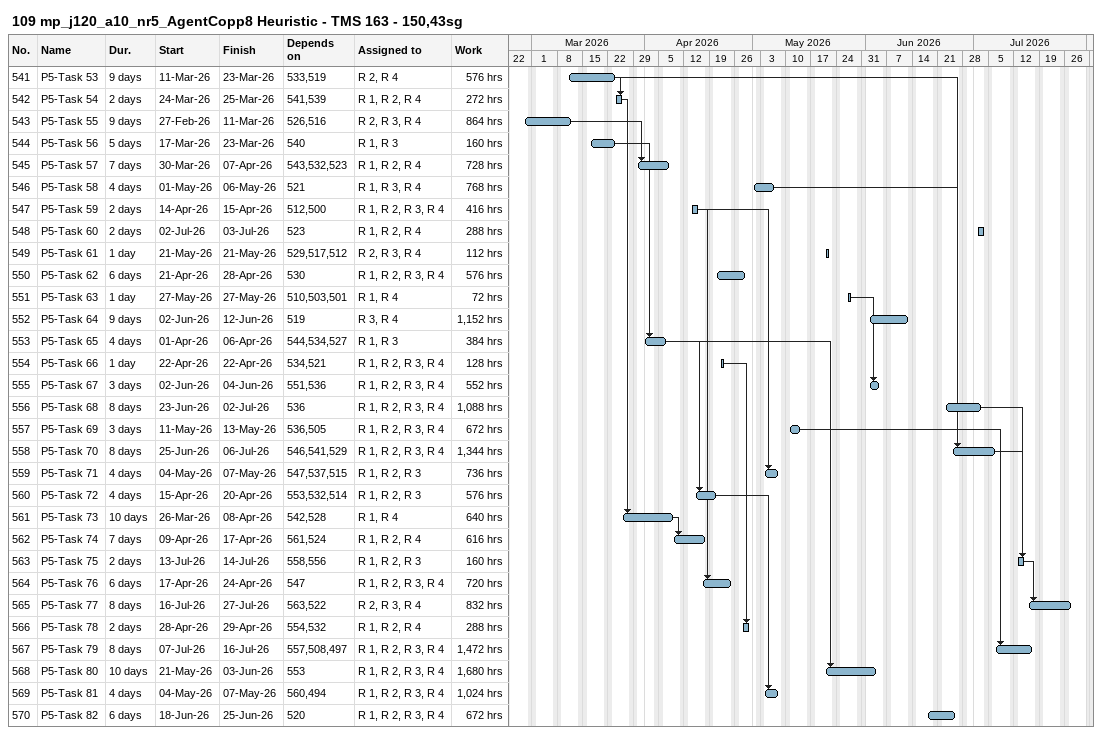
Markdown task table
109 mp_j120_a10_nr5_AgentCopp8 Heuristic - TMS 163 - 150,43sg

| ID | Task | Duration | Start | Finish | Predecessors | Resources | Work (h) |
|---|---|---|---|---|---|---|---|
| 541 | P5-Task 53 | 9d | 2026-03-11 | 2026-03-23 | 533, 519 | R 2, R 4 | 576 |
| 542 | P5-Task 54 | 2d | 2026-03-24 | 2026-03-25 | 541, 539 | R 1, R 2, R 4 | 272 |
| 543 | P5-Task 55 | 9d | 2026-02-27 | 2026-03-11 | 526, 516 | R 2, R 3, R 4 | 864 |
| 544 | P5-Task 56 | 5d | 2026-03-17 | 2026-03-23 | 540 | R 1, R 3 | 160 |
| 545 | P5-Task 57 | 7d | 2026-03-30 | 2026-04-07 | 543, 532, 523 | R 1, R 2, R 4 | 728 |
| 546 | P5-Task 58 | 4d | 2026-05-01 | 2026-05-06 | 521 | R 1, R 3, R 4 | 768 |
| 547 | P5-Task 59 | 2d | 2026-04-14 | 2026-04-15 | 512, 500 | R 1, R 2, R 3, R 4 | 416 |
| 548 | P5-Task 60 | 2d | 2026-07-02 | 2026-07-03 | 523 | R 1, R 2, R 4 | 288 |
| 549 | P5-Task 61 | 1d | 2026-05-21 | 2026-05-21 | 529, 517, 512 | R 2, R 3, R 4 | 112 |
| 550 | P5-Task 62 | 6d | 2026-04-21 | 2026-04-28 | 530 | R 1, R 2, R 3, R 4 | 576 |
| 551 | P5-Task 63 | 1d | 2026-05-27 | 2026-05-27 | 510, 503, 501 | R 1, R 4 | 72 |
| 552 | P5-Task 64 | 9d | 2026-06-02 | 2026-06-12 | 519 | R 3, R 4 | 1152 |
| 553 | P5-Task 65 | 4d | 2026-04-01 | 2026-04-06 | 544, 534, 527 | R 1, R 3 | 384 |
| 554 | P5-Task 66 | 1d | 2026-04-22 | 2026-04-22 | 534, 521 | R 1, R 2, R 3, R 4 | 128 |
| 555 | P5-Task 67 | 3d | 2026-06-02 | 2026-06-04 | 551, 536 | R 1, R 2, R 3, R 4 | 552 |
| 556 | P5-Task 68 | 8d | 2026-06-23 | 2026-07-02 | 536 | R 1, R 2, R 3, R 4 | 1088 |
| 557 | P5-Task 69 | 3d | 2026-05-11 | 2026-05-13 | 536, 505 | R 1, R 2, R 3, R 4 | 672 |
| 558 | P5-Task 70 | 8d | 2026-06-25 | 2026-07-06 | 546, 541, 529 | R 1, R 2, R 3, R 4 | 1344 |
| 559 | P5-Task 71 | 4d | 2026-05-04 | 2026-05-07 | 547, 537, 515 | R 1, R 2, R 3 | 736 |
| 560 | P5-Task 72 | 4d | 2026-04-15 | 2026-04-20 | 553, 532, 514 | R 1, R 2, R 3 | 576 |
| 561 | P5-Task 73 | 10d | 2026-03-26 | 2026-04-08 | 542, 528 | R 1, R 4 | 640 |
| 562 | P5-Task 74 | 7d | 2026-04-09 | 2026-04-17 | 561, 524 | R 1, R 2, R 4 | 616 |
| 563 | P5-Task 75 | 2d | 2026-07-13 | 2026-07-14 | 558, 556 | R 1, R 2, R 3 | 160 |
| 564 | P5-Task 76 | 6d | 2026-04-17 | 2026-04-24 | 547 | R 1, R 2, R 3, R 4 | 720 |
| 565 | P5-Task 77 | 8d | 2026-07-16 | 2026-07-27 | 563, 522 | R 2, R 3, R 4 | 832 |
| 566 | P5-Task 78 | 2d | 2026-04-28 | 2026-04-29 | 554, 532 | R 1, R 2, R 4 | 288 |
| 567 | P5-Task 79 | 8d | 2026-07-07 | 2026-07-16 | 557, 508, 497 | R 1, R 2, R 3, R 4 | 1472 |
| 568 | P5-Task 80 | 10d | 2026-05-21 | 2026-06-03 | 553 | R 1, R 2, R 3, R 4 | 1680 |
| 569 | P5-Task 81 | 4d | 2026-05-04 | 2026-05-07 | 560, 494 | R 1, R 2, R 3, R 4 | 1024 |
| 570 | P5-Task 82 | 6d | 2026-06-18 | 2026-06-25 | 520 | R 1, R 2, R 3, R 4 | 672 |
